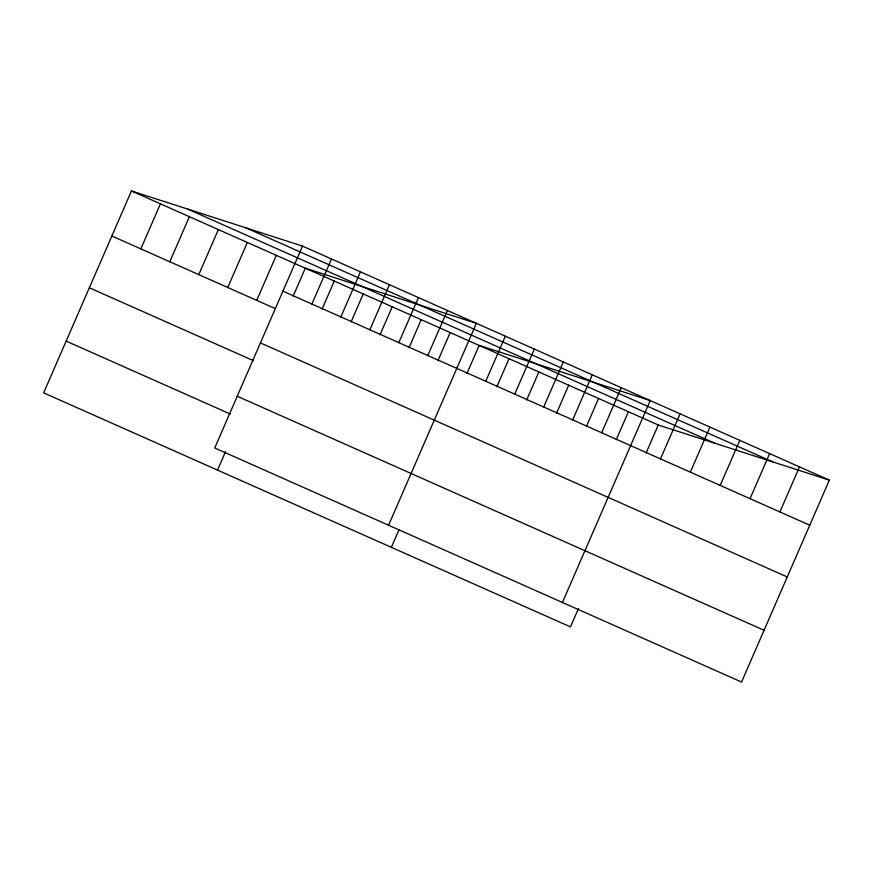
<?xml version="1.0" encoding="UTF-8"?>
<svg xmlns="http://www.w3.org/2000/svg" width="873" height="873" viewBox="0 0 873 873"><rect width="100%" height="100%" fill="white"/><g stroke="black" fill="none" stroke-linecap="round" stroke-linejoin="round"><path stroke-width="1.31" d="M302.516 246.099L214.725 448.002L741.559 682.042L829.35 480.139L302.516 246.099L131.441 190.958L43.65 392.861L570.484 626.901L578.526 608.416M140.826 248.881L160.414 203.835M169.798 261.758L189.386 216.7M198.782 274.624L218.37 229.577M227.755 287.501L247.343 242.454M256.727 300.367L276.315 255.32M217.508 470.089L225.54 451.603M293.121 296.198L305.288 268.197L476.374 323.337L388.583 525.23M311.901 304.022L331.489 258.975M322.093 309.075L334.272 281.062M340.885 316.899L360.473 271.841M351.066 321.941L363.244 293.939M369.857 329.765L389.445 284.718M380.039 334.817L392.217 306.816M398.83 342.642L418.418 297.595M409.022 347.683L421.201 319.682M427.803 355.507L447.391 310.461M437.995 360.56L450.173 332.558M391.366 547.327L398.863 530.075M466.968 373.437L479.146 345.424L650.221 400.565L562.441 602.468M485.759 381.261L505.347 336.203M496.824 386.695L509.003 358.694M514.732 394.127L534.32 349.08M526.681 399.954L538.859 371.953M543.715 407.004L563.303 361.957M556.538 413.224L568.705 385.211M572.688 419.869L592.276 374.823M586.383 426.482L598.562 398.481M601.661 432.746L621.249 387.699M616.24 439.741L628.418 411.74M646.096 453.011L658.275 424.998L829.35 480.139M660.49 458.882L680.078 413.835M690.347 472.14L709.935 427.093M720.203 485.41L739.791 440.352M750.049 498.669L769.637 453.622M779.905 511.927L799.493 466.88M246.055 227.908L772.889 461.948M187.891 209.16L714.725 443.2M131.441 190.958L658.275 424.998M282.928 291.156L809.762 525.197M111.853 236.016L274.842 308.42M260.427 342.914L787.26 576.955M89.341 287.774L253.541 360.713M237.238 396.244L764.071 630.284M66.152 341.103L230.352 414.042"/></g></svg>
